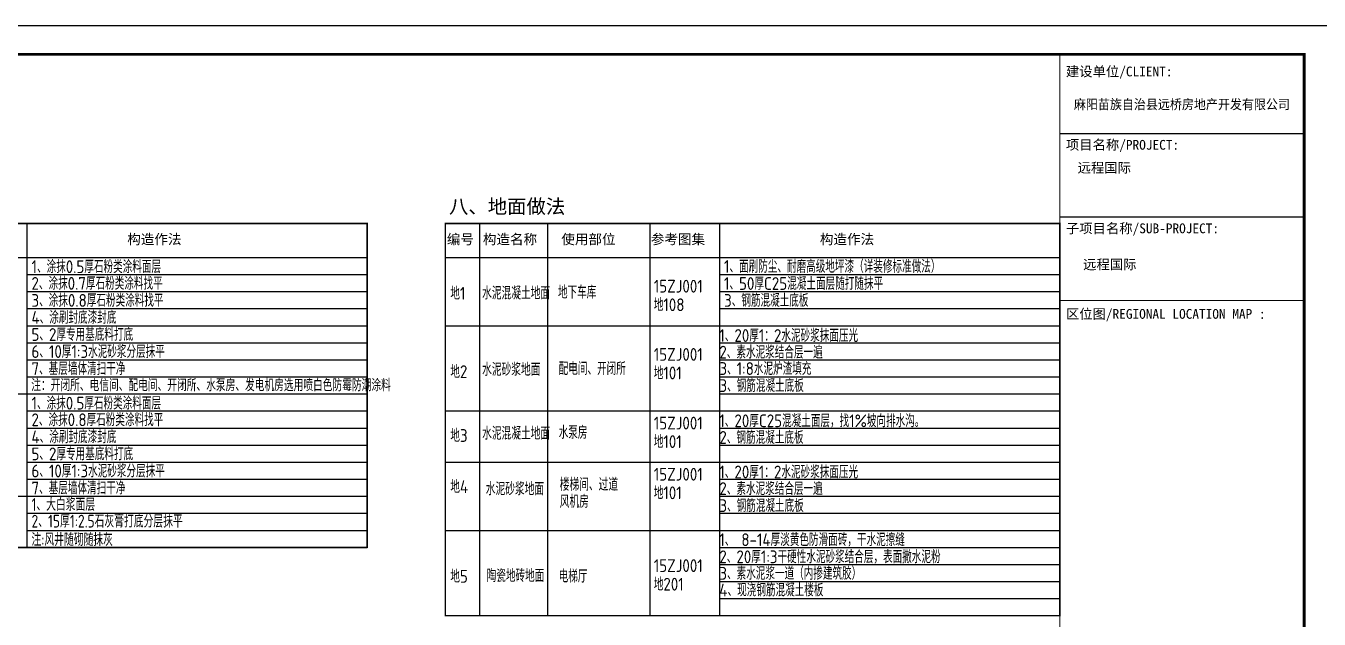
# Model space of a CAD drawing. Extents: x -737978 to 768813, y -372247 to 1140308.
# Drawn here: x -62044 to -16533, y -5375 to 15497 of the extents above; entities that cross this region are included whole.
import ezdxf

# ---------------------------------------------------------------- set-up
doc = ezdxf.new("R2010")
doc.units = 0
doc.header["$LTSCALE"] = 10
doc.header["$MEASUREMENT"] = 0
doc.layers.get('0').update_dxf_attribs({"linetype": 'CONTINUOUS'})
for name, color, linetype in [('ANNO-TEXT', 33, 'CONTINUOUS'), ('PUB_TITLE', 4, 'CONTINUOUS'), ('TEXT', 7, 'CONTINUOUS'), ('TK', 8, 'CONTINUOUS')]:
    doc.layers.add(name, color=color, linetype=linetype)
doc.styles.add('-宋体', font='', dxfattribs={"width": 0.8})
doc.styles.add('SL-黑体', font='simhei.ttf', dxfattribs={"width": 0.7})
doc.styles.add('zx', font='GBENOR.shx', dxfattribs={"bigfont": 'GBCBIG.shx'})
doc.styles.get('-宋体').set_extended_font_data('SimSun')

# ---------------------------------------------------------------- blocks, each defined once
blk = doc.blocks.new('TQ1')
at = {"layer": 'PUB_TITLE'}
for p, q in [((-49855, -380355), (-43855, -380355)), ((-49855, -382405), (-43855, -382405))]:
    blk.add_line(p, q, dxfattribs=at)
at = {"layer": 'PUB_TITLE', "const_width": 20}
for points in [[(-49855, -378414), (-49855, -418455)], [(-49855, -384455), (-43855, -384455)]]:
    blk.add_lwpolyline(points, dxfattribs=at)
at = {"layer": 'PUB_TITLE', "style": '-宋体'}
for s, p in [('建设单位/CLIENT:', (-49705, -378955)), ('项目名称/PROJECT:', (-49705, -380755)), ('远程国际', (-49417, -381317)), ('子项目名称/SUB-PROJECT:', (-49705, -382805)), ('远程国际', (-49283, -383691)), ('区位图/REGIONAL LOCATION MAP :', (-49705, -384905))]:
    blk.add_text(s, height=240, dxfattribs=at).set_placement(p)
at = {"layer": 'PUB_TITLE', "style": '-宋体', "width": 0.9}
blk.add_text('麻阳苗族自治县远桥房地产开发有限公司', height=240, dxfattribs=at).set_placement((-49509, -379761))

msp = doc.modelspace()

# ---------------------------------------------------------------- linework, layer by layer
for p, q in [((-71658.7, 8549.1), (-50032.7, 8549.1)), ((-50032.7, 8549.1), (-50032.7, -2850.9)), ((-47284.7, 8549.1), (-25658.7, 8549.1)), ((-47284.7, 8549.1), (-47284.7, -5250.9)), ((-25658.7, 8549.1), (-25658.7, -5250.9)), ((-71658.7, -2850.9), (-50032.7, -2850.9))]:
    msp.add_line(p, q)
at = {"const_width": 50}
for points in [[(-71658.7, 8549.1), (-50032.7, 8549.1), (-50032.7, -2850.9), (-71658.7, -2850.9)], [(-47284.7, 8549.1), (-25658.7, 8549.1), (-25658.7, -5250.9), (-47284.7, -5250.9)]]:
    msp.add_lwpolyline(points, close=True, dxfattribs=at)
at = {"layer": 'PUB_TITLE', "color": 4}
msp.add_lwpolyline([(-100157.6, -43902.5), (-16057.6, -43902.5), (-16057.6, 15497.5), (-100157.6, 15497.5)], close=True, dxfattribs=at)
at = {"layer": 'PUB_TITLE', "color": 4, "const_width": 100}
msp.add_lwpolyline([(-97657.6, -42902.5), (-17057.6, -42902.5), (-17057.6, 14497.5), (-97657.6, 14497.5)], close=True, dxfattribs=at)
at = {"layer": 'TK'}
for p, q in [((-62013.8, 8549.1), (-62013.8, -2850.9)), ((-46084.7, 8549.1), (-46084.7, -5250.9)), ((-43684.7, 8549.1), (-43684.7, -5250.9)), ((-40084.7, 8549.1), (-40084.7, -5250.9)), ((-37639.7, 8549.1), (-37639.7, -5250.9)), ((-71658.7, 7349.1), (-50032.7, 7349.1)), ((-47284.7, 7349.1), (-25658.7, 7349.1)), ((-62013.8, 6749.1), (-50032.7, 6749.1)), ((-37639.7, 6749.1), (-25658.7, 6749.1)), ((-62013.8, 6149.1), (-50032.7, 6149.1)), ((-37639.7, 6149.1), (-25658.7, 6149.1)), ((-62013.8, 5549.1), (-50032.7, 5549.1)), ((-37639.7, 5549.1), (-25658.7, 5549.1)), ((-62013.8, 4949.1), (-50032.7, 4949.1)), ((-47284.7, 4949.1), (-25658.7, 4949.1)), ((-62013.8, 4349.1), (-50032.7, 4349.1)), ((-37639.7, 4349.1), (-25658.7, 4349.1)), ((-62013.8, 3749.1), (-50032.7, 3749.1)), ((-37639.7, 3749.1), (-25658.7, 3749.1)), ((-62013.8, 3149.1), (-50032.7, 3149.1)), ((-37639.7, 3149.1), (-25658.7, 3149.1)), ((-71658.7, 2549.1), (-50032.7, 2549.1)), ((-37639.7, 2549.1), (-25658.7, 2549.1)), ((-62013.8, 1949.1), (-50032.7, 1949.1)), ((-47284.7, 1949.1), (-25658.7, 1949.1)), ((-62013.8, 1349.1), (-50032.7, 1349.1)), ((-37639.7, 1349.1), (-25658.7, 1349.1)), ((-62013.8, 749.1), (-50032.7, 749.1)), ((-37639.7, 749.1), (-25658.7, 749.1)), ((-62013.8, 149.1), (-50032.7, 149.1)), ((-47284.7, 149.1), (-25658.7, 149.1)), ((-62013.8, -450.9), (-50032.7, -450.9)), ((-37639.7, -450.9), (-25658.7, -450.9)), ((-71658.7, -1050.9), (-50032.7, -1050.9)), ((-37639.7, -1050.9), (-25658.7, -1050.9)), ((-62013.8, -1650.9), (-50032.7, -1650.9)), ((-37639.7, -1650.9), (-25658.7, -1650.9)), ((-62013.8, -2250.9), (-50032.7, -2250.9)), ((-47284.7, -2250.9), (-25658.7, -2250.9)), ((-37639.7, -2850.9), (-25658.7, -2850.9)), ((-37639.7, -3450.9), (-25658.7, -3450.9)), ((-37639.7, -4050.9), (-25658.7, -4050.9)), ((-37639.7, -4650.9), (-25658.7, -4650.9))]:
    msp.add_line(p, q, dxfattribs=at)

# ---------------------------------------------------------------- block references
at = {"xscale": 1.433507481003284, "yscale": 1.433507481003284, "zscale": 1.433507481003284}
msp.add_blockref('TQ1', (45808.5, 556956.1), dxfattribs=at)

# ---------------------------------------------------------------- texts
at = {"layer": 'ANNO-TEXT', "color": 7, "style": 'zx'}
for s, height, p in [('1、涂抹0.5厚石粉类涂料面层', 450, (-61845.1, 6798.8)), ('1、面刷防尘、耐磨高级地坪漆（详装修标准做法）', 450, (-37477.3, 6807.7)), ('2、涂抹0.7厚石粉类涂料找平', 450, (-61847.6, 6213.5)), ('地下车库', 450, (-43319.4, 5901.9)), ('15ZJ001', 450, (-39947.8, 6113.1)), ('1、50厚C25混凝土面层随打随抹平', 450, (-37477.3, 6207.7)), ('3、涂抹0.8厚石粉类涂料找平', 450, (-61847.6, 5613.5)), ('地1', 450, (-47105.9, 5863.3)), ('地108', 450, (-39947.8, 5459.9)), ('3、钢筋混凝土底板', 450, (-37473.5, 5613.5)), ('4、涂刷封底漆封底', 450, (-61847.6, 5013.5)), ('5、2厚专用基底料打底', 450, (-61847.6, 4413.5)), ('1、20厚1：2水泥砂浆抹面压光', 450, (-37639.7, 4378)), ('6、10厚1:3水泥砂浆分层抹平', 450, (-61847.6, 3813.5)), ('15ZJ001', 450, (-39947.8, 3713.1)), ('2、素水泥浆结合层一遍', 450, (-37639, 3792.3)), ('7、基层墙体清扫干净', 450, (-61847.6, 3213.5)), ('配电间、开闭所', 450, (-43294.1, 3214.2)), ('3、1:8水泥炉渣填充', 450, (-37637.5, 3215.3)), ('地2', 450, (-47105.9, 3105.9)), ('地101', 450, (-39947.8, 3059.9)), ('注：开闭所、电信间、配电间、开闭所、水泵房、发电机房选用喷白色防霉防潮涂料', 427.5, (-61855.9, 2643.3)), ('3、钢筋混凝土底板', 450, (-37637.5, 2616.3)), ('1、涂抹0.5厚石粉类涂料面层', 450, (-61845.1, 1998.8)), ('2、涂抹0.8厚石粉类涂料找平', 450, (-61847.6, 1413.5)), ('1、20厚C25混凝土面层，找1%%%坡向排水沟。', 450, (-37639.7, 1378)), ('水泵房', 450, (-43294.1, 968.2)), ('15ZJ001', 450, (-39947.8, 1297.7)), ('4、涂刷封底漆封底', 450, (-61847.6, 813.5)), ('地3', 450, (-47105.9, 859.9)), ('地101', 450, (-39947.8, 644.6)), ('2、钢筋混凝土底板', 450, (-37639, 792.3)), ('5、2厚专用基底料打底', 450, (-61847.6, 213.5)), ('6、10厚1:3水泥砂浆分层抹平', 450, (-61847.6, -386.5)), ('1、20厚1：2水泥砂浆抹面压光', 450, (-37639.7, -422)), ('地4', 450, (-47105.9, -940.1)), ('15ZJ001', 450, (-39947.8, -502.3)), ('7、基层墙体清扫干净', 450, (-61847.6, -986.5)), ('地101', 450, (-39947.8, -1155.4)), ('2、素水泥浆结合层一遍', 450, (-37639, -1007.7)), ('3、钢筋混凝土底板', 450, (-37639, -1607.7)), ('1、 8-14厚淡黄色防滑面砖，干水泥擦缝', 450, (-37639.7, -2806)), ('2、20厚1:3干硬性水泥砂浆结合层，表面撒水泥粉', 450, (-37639.7, -3407.6)), ('地5', 450, (-47105.9, -4094.1)), ('陶瓷地砖地面', 450, (-45825.9, -4069.1)), ('电梯厅', 450, (-43294.1, -4088.8)), ('15ZJ001', 450, (-39947.8, -3718.1)), ('3、素水泥浆一道（内掺建筑胶）', 450, (-37639.7, -3988.8)), ('地201', 450, (-39947.8, -4371.2)), ('4、现浇钢筋混凝土楼板 ', 450, (-37639.7, -4576))]:
    msp.add_text(s, height=height, dxfattribs=at).set_placement(p)
for s, width, p in [('水泥混凝土地面', 0.8, (-45988.1, 5871.1)), ('水泥砂浆地面', 0.8, (-45988.1, 3184)), ('水泥混凝土地面', 0.8, (-45988.1, 938)), ('楼梯间、过道', 0.8, (-43256.1, -862)), ('水泥砂浆地面', 0.8, (-45858.9, -1016)), ('1、大白浆面层', 0.9, (-61845.1, -1566.5)), ('风机房', 0.8, (-43256.1, -1462.9)), ('2、15厚1:2.5石灰膏打底分层抹平', 0.9, (-61845.1, -2152.8)), ('注:风井随砌随抹灰', 0.9, (-61847.6, -2801.1))]:
    msp.add_text(s, height=450, dxfattribs=dict(at, width=width)).set_placement(p)
at = {"layer": 'TEXT', "style": 'SL-黑体'}
for s, height, p in [('八、地面做法 ', 500, (-47154.9, 8895.4)), ('构造作法', 350, (-58476.5, 7816.2)), ('编号', 350, (-47228.7, 7816.2)), ('构造名称', 350, (-45962, 7816.2)), ('使用部位', 350, (-43201.4, 7816.2)), ('参考图集', 350, (-40049.4, 7816.2)), ('构造作法', 350, (-34102.4, 7816.2))]:
    msp.add_text(s, height=height, dxfattribs=at).set_placement(p)

doc.saveas('drawing.dxf')
